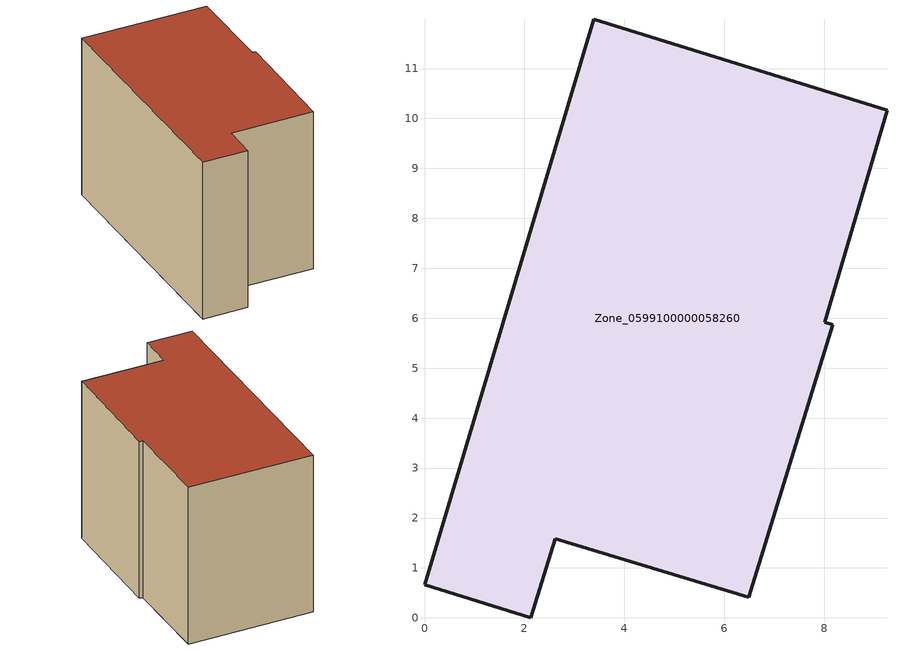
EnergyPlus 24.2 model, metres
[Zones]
Zone_0599100000058260
 floor ground (C_G): 0,0.66 3.39,11.99 9.26,10.17 8.01,5.92 8.17,5.87 6.49,0.41 2.62,1.59 2.13,0 z0
 wall outside (C_F): 3.39,11.99 0,0.66 2.13,0 2.62,1.59 6.49,0.41 8.17,5.87 8.01,5.92 9.26,10.17 3.39,11.99 z0:8.09
 roof outside (C_R): 9.26,10.17 3.39,11.99 0,0.66 2.13,0 2.62,1.59 6.49,0.41 8.17,5.87 8.01,5.92 z8.09
[BUILDING]
Pand.0599100000058260: North Axis=0; Terrain=City; Loads Convergence Tolerance Value=0.04; Temperature Convergence Tolerance Value=0.4; Solar Distribution=FullExterior; Maximum Number of Warmup Days=25; Minimum Number of Warmup Days=1
[Site:Location]
Rotterdam.The.Hague.AP_ZH_NLD Design_Conditions: Latitude=51.96; Longitude=4.45; Time Zone=1; Elevation=-4.5
[SITE:GROUNDTEMPERATURE:BUILDINGSURFACE]
18, 18, 18, 18, 18, 18, 18, 18, 18, 18, 18, 18
[MATERIAL] Thermal Absorptance=0.9; Solar Absorptance=0.7; Visible Absorptance=0.7
Name | Roughness | Thickness | Conductivity | Density | Specific Heat
G.TI.1975-1991 | MediumSmooth | 0.15 | 0.288461 | 540 | 1210
F.TI.1975-1991 | Rough | 0.3 | 0.230769 | 1920 | 840
R.TI.1975-1991 | MediumRough | 0.2 | 0.153846 | 1500 | 1000
[CONSTRUCTION]
C_G: G.TI.1975-1991
C_F: F.TI.1975-1991
C_R: R.TI.1975-1991
[ZONE]
Zone_0599100000058260: Type=1; Multiplier=1; Ceiling Height=Autocalculate; Volume=Autocalculate; Floor Area=autocalculate; Part of Total Floor Area=Yes
[ZONEINFILTRATION:DESIGNFLOWRATE]
Infil_Zone_0599100000058260: Zone or ZoneList or Space or SpaceList=Zone_0599100000058260; Schedule=AlwaysOn; Design Flow Rate Calculation Method=Flow/Area; Flow Rate per Floor Area=0.003; Constant Term Coefficient=1; Temperature Term Coefficient=0; Velocity Term Coefficient=0; Velocity Squared Term Coefficient=0
[HVACTEMPLATE:ZONE:IDEALLOADSAIRSYSTEM]
Zone_0599100000058260: Maximum Heating Supply Air Temperature=50; Minimum Cooling Supply Air Temperature=13; Maximum Heating Supply Air Humidity Ratio=0.0156; Minimum Cooling Supply Air Humidity Ratio=0.0077; Heating Limit=NoLimit; Cooling Limit=NoLimit; Dehumidification Control Type=ConstantSensibleHeatRatio; Cooling Sensible Heat Ratio=0.7; Dehumidification Setpoint=60; Humidification Control Type=None; Humidification Setpoint=30; Outdoor Air Method=None; Outdoor Air Flow Rate per Person=0.00944; Outdoor Air Flow Rate per Zone Floor Area=0; Outdoor Air Flow Rate per Zone=0; Demand Controlled Ventilation Type=None; Outdoor Air Economizer Type=NoEconomizer; Heat Recovery Type=None; Sensible Heat Recovery Effectiveness=0.7; Latent Heat Recovery Effectiveness=0.65
[ZONECONTROL:THERMOSTAT]
ThermostatControl_Zone_0599100000058260: Zone or ZoneList=Zone_0599100000058260; Control Type Schedule=DualSetpointControlType; Control 1=Thermostat_Zone_0599100000058260; Temperature Difference Between Cutout And Setpoint=0
[THERMOSTATSETPOINT:DUALSETPOINT]
Thermostat_Zone_0599100000058260: Heating Setpoint Temperature Schedule=HeatingSetpoint_Zone_0599100000058260; Cooling Setpoint Temperature Schedule=CoolingSetpoint_Zone_0599100000058260
[SCHEDULE:COMPACT]
HeatingSetpoint_Zone_0599100000058260: Through: 12/31, For: AllDays, Until: 24:00, 21
CoolingSetpoint_Zone_0599100000058260: Through: 12/31, For: AllDays, Until: 24:00, 24
DualSetpointControlType: Through: 12/31, For: AllDays, Until: 24:00, 4
AlwaysOn: Through: 12/31, For: AllDays, Until: 24:00, 1
